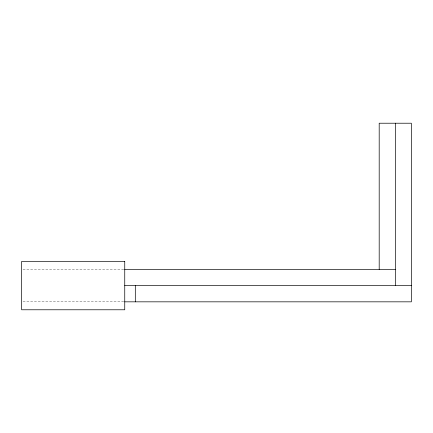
<?xml version="1.0" encoding="UTF-8"?>
<svg xmlns="http://www.w3.org/2000/svg" width="433" height="433" viewBox="0 0 433 433"><rect width="100%" height="100%" fill="white"/><g stroke="black" fill="none" stroke-linecap="round" stroke-linejoin="round"><path stroke-width="0.32" stroke-dasharray="2.17 1.62" d="M22.998 269.358L124.071 269.358M22.998 301.833L124.071 301.833"/><path stroke-width="0.65" d="M124.747 269.358L395.432 269.358M124.747 285.596L411.35 285.596M124.747 301.833L411.35 301.833L411.35 123.221L379.194 123.221L379.194 269.358M395.432 123.221L395.432 285.596M135.312 285.596L135.312 301.833M124.747 261.418L21.65 261.418L21.65 309.779L124.747 309.779L124.747 261.418"/></g></svg>
